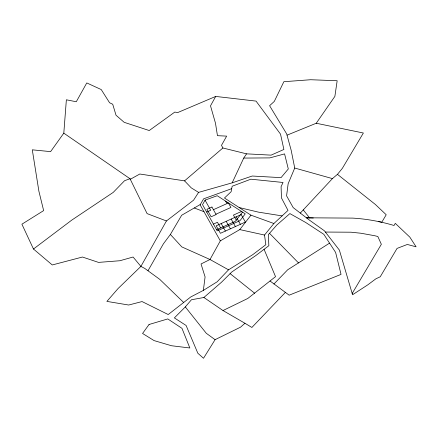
<?xml version="1.0" encoding="UTF-8"?>
<svg xmlns="http://www.w3.org/2000/svg" width="438" height="438" viewBox="0 0 438 438"><rect width="100%" height="100%" fill="white"/><g stroke="black" fill="none" stroke-linecap="round" stroke-linejoin="round"><path stroke-width="0.66" d="M273.881 223.517L250.958 215.167L224.464 198.014L231.116 191.734L232.156 186.238L250.843 179.197L283.036 182.476L281.087 186.659L281.453 197.927L288.007 210.415L273.881 223.517L264.514 235.047L265.85 244.7L252.753 254.659L228.537 269.824L217.171 281.782L203.369 290.394L190.738 296.959L183.675 302.477L159.733 279.345L144.77 268.423L140.899 266.408L133.081 257.024L119.886 260.736L98.517 262.395L82.448 257.029L52.27 264.957L33.474 249.019L21.9 224.196L43.647 210.601L38.889 191.203L32.297 149.829L50.605 151.625L63.806 133.152L66.368 99.798L76.278 101.747L86.773 82.93L101.227 89.56L109.577 102.755L112.725 104.249L116.015 115.232L124.189 122.328L149.232 130.54L174.789 112.084L177.746 112.55L215.699 96.431L256.038 101.101L280.523 134.137L283.89 149.468L271.089 155.14L246.556 153.847L222.904 147.984L221.486 145.356L226.654 136.125L217.451 135.676L215.485 123.22L210.508 105.832L215.699 96.431M203.369 290.394L205.083 276.909L201.037 263.972L210.005 259.504L220.319 240.851L239.794 229.6L250.958 215.167M287.104 135.134L316.241 123.248L334.878 96.382L337.161 80.734L310.641 79.732L283.862 81.703L274.303 101.397L269.6 105.711L286.676 133.902L291.16 150.223L294.73 168.039L288.144 183.741L286.589 195.852L293.192 207.601L309.376 220.084L324.394 230.782L339.379 250.093L352.557 294.752L367.723 284.886L375.875 278.82L380.255 276.756L397.063 248.401L407.335 244.459L416.1 246.824L409.831 237.139L395.295 223.364L394.03 225.493C380.584 221.48 366.705 218.929 352.694 218.108L306.425 217.801L313.323 218.009M183.675 302.477L168.214 314.544L142.06 301.563L128.668 305.023L106.888 301.393L118.052 288.571L140.899 266.408L166.429 220.966L193.563 200.188L198.584 192.381L232.162 182.849L243.72 158.08L246.556 153.847M148.011 270.722L163.418 243.796L170.382 234.467L181.661 215.255L200.024 204.65L220.319 240.851M200.133 204.847L203.61 198.83L231.691 188.674M352.179 293.498L381.35 244.294L377.83 236.487L374.61 235.71L360.896 233.23L351.019 232.206L325.379 232.052M285.445 292.321L251.883 327.46L244.941 323.26L240.533 327.175L215.085 339.669L203.506 358.268L197.834 353.22L186.095 325.467L174.379 317.906L185.312 306.928L191.439 299.762L203.894 297.49L221.453 282.275L231.801 271.987L255.852 255.529L268.861 245.696L268.33 234.664L276.838 225.012L289.896 213.596L305.62 222.438L323.819 234.308L335.618 252.43L341.043 274.396L289.146 295.185L270.043 281.015M242.51 212.091L235.387 221.294L216.596 229.753M300.309 213.065L332.431 178.605L337.463 174.346L342.346 168.351L363.376 133.01L316.241 123.248M273.92 284.016L287.667 269.803L329.475 243.183M63.806 133.152L130.009 178.72L130.294 179.29L139.815 174.017L184.551 180.861L222.904 147.984M203.894 297.49L223.008 310.542L247.82 298.448L275.535 276.646L264.081 249.31M33.474 249.019L71.766 220.111L113.207 192.408L124.567 180.708L130.009 178.72L147.102 213.613L166.429 220.966M206.687 212.08L210.716 210.262L205.077 200.204M227.809 202.57L226.692 203.073L225.614 201.146M213.416 209.692L228.395 202.947L230.919 207.453L215.945 214.198M213.426 224.092L217.456 222.28L220.626 227.935M241.519 211.444L233.432 215.085L236.274 220.15M232.162 182.849L252.211 176.021L281.032 177.653L288.303 168.98L284.585 153.897L269.83 157.894L243.72 158.08M282.094 215.896L258.464 212.14L239.17 207.535M378.262 221.497L381.755 222.263L386.212 214.751L375.328 204.436L337.463 174.346M239.794 229.6L264.514 235.047M294.73 168.039L332.431 178.605M194.28 207.968L203.971 211.696M228.537 269.824L210.005 259.504L181.808 246.901L170.382 234.467M223.008 310.542L244.941 323.26M198.584 192.381L191.264 187.869L184.551 180.861M215.085 339.669L206.282 333.285L185.312 306.928M230.054 273.586L254.675 293.241M269.54 233.323L298.557 262.964M303.266 209.895L309.628 217.916M236.17 216.81L240.38 224.322M231.176 219.06L235.387 226.566M226.183 221.305L230.393 228.817M221.19 223.555L225.4 231.061M205.137 200.095L202.515 204.639L217.232 230.881L240.008 220.632L245.247 213.859L217.232 195.72L205.137 200.095M149.057 324.492L142.569 333.46L154.061 340.589L171.515 345.741L189.851 347.98L181.962 328.33L167.787 318.93L149.057 324.492M211.926 207.032L206.933 209.276L211.143 216.788L216.137 214.543L211.926 207.032M241.163 214.565L216.197 225.8L220.407 233.312L245.373 222.071L241.163 214.565"/></g></svg>
